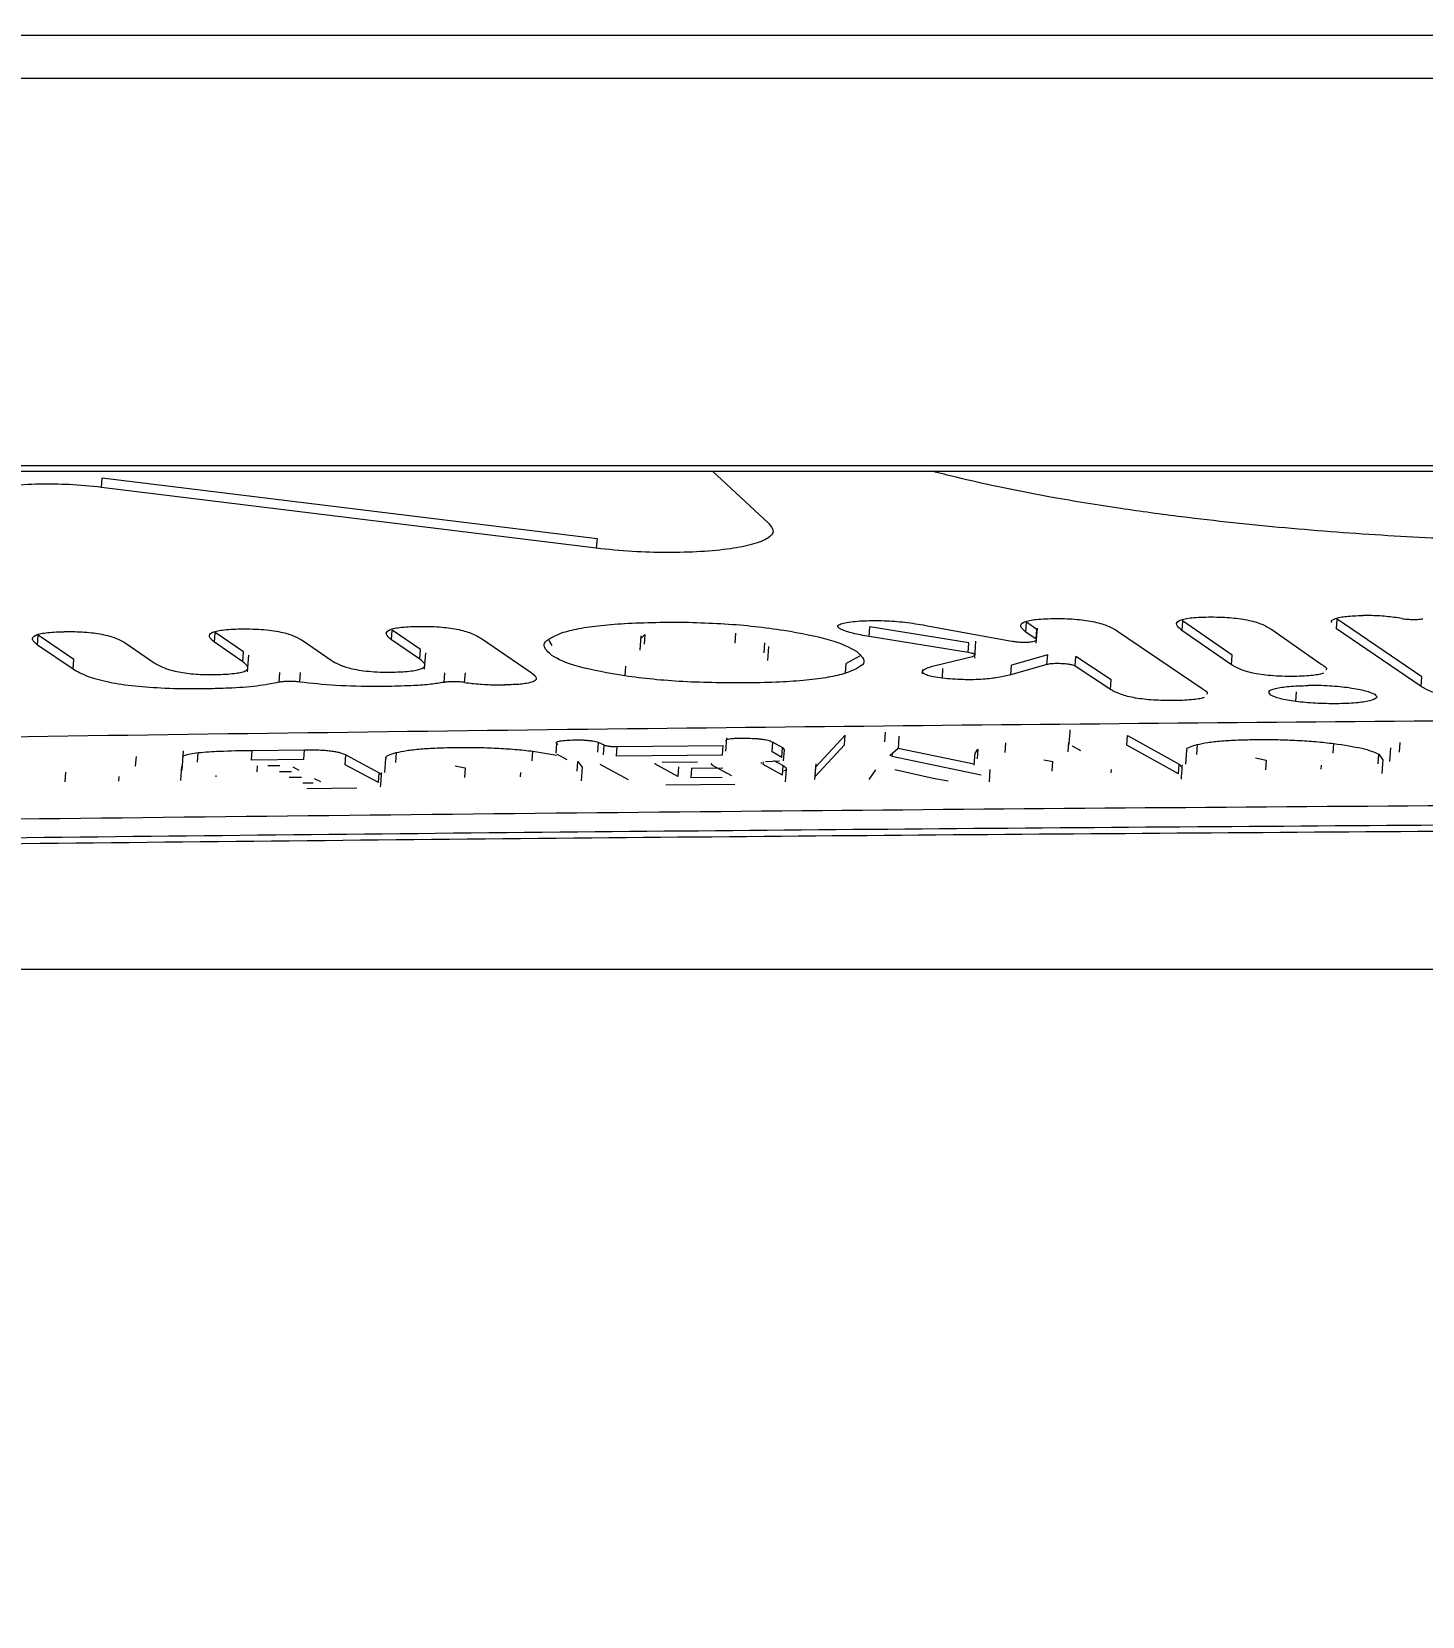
# Model space of a CAD drawing. Header units: millimetres. Extents: x -8045 to 6871, y -5915 to 5473.
# Drawn here: x -3912.14 to -3884.4, y -1781.06 to -1749.45 of the extents above; entities that cross this region are included whole.
import ezdxf

# ---------------------------------------------------------------- set-up
doc = ezdxf.new("R2010")
doc.units = ezdxf.units.MM
for name, color, linetype in [('DIKOM_ОБЪЕКТ', 7, 'Continuous'), ('DIKOM_РАЗМЕР_ЗОНА', 7, 'Continuous'), ('DIKOM_РАЗМЕР_ОБЪЕКТА', 7, 'Continuous')]:
    doc.layers.add(name, color=color, linetype=linetype)
doc.styles.add('style1', font='arial.ttf', dxfattribs={"width": 0.8})
doc.dimstyles.new('1-50', dxfattribs={"dimtxt": 300, "dimasz": 200, "dimexe": 100, "dimexo": 0, "dimgap": 100, "dimtad": 1, "dimtxsty": 'style1', "dimcen": 200, "dimclrd": 7, "dimclre": 7, "dimclrt": 7, "dimadec": 1, "dimazin": 2, "dimtfac": 1, "dimtmove": 0, "dimatfit": 2, "dimfxl": 0, "dimlwd": 25, "dimlwe": 18, "dimarcsym": 0})

# ---------------------------------------------------------------- blocks, each defined once
blk = doc.blocks.new('*D9')
at = {"layer": 'Defpoints', "color": 0, "linetype": 'Continuous', "transparency": 16777216}
for p in [(5663.543, -234.645), (-5019.6, -1388.727), (5663.543, -4701.469)]:
    blk.add_point(p, dxfattribs=at)
at = {"layer": 'DIKOM_РАЗМЕР_ОБЪЕКТА', "color": 7, "linetype": 'Continuous', "lineweight": 18, "transparency": 16777216}
for p, q in [((5663.543, -234.645), (5663.543, -4801.469)), ((-5019.6, -1388.727), (-5019.6, -4801.469))]:
    blk.add_line(p, q, dxfattribs=at)
at = {"layer": 'DIKOM_РАЗМЕР_ОБЪЕКТА', "color": 7, "linetype": 'Continuous', "lineweight": 25, "transparency": 16777216}
blk.add_line((-4819.6, -4701.469), (5463.543, -4701.469), dxfattribs=at)
at = {"layer": 'DIKOM_РАЗМЕР_ОБЪЕКТА', "color": 7, "linetype": 'Continuous', "transparency": 16777216}
for points in [[(-4819.6, -4668.136), (-4819.6, -4734.803), (-5019.6, -4701.469)], [(5463.543, -4668.136), (5463.543, -4734.803), (5663.543, -4701.469)]]:
    blk.add_solid(points, dxfattribs=at)
at = {"layer": 'DIKOM_РАЗМЕР_ОБЪЕКТА', "color": 7, "linetype": 'Continuous', "lineweight": 15, "transparency": 16777216, "insert": (-74.375, -4448.297), "char_height": 300, "attachment_point": 5, "style": 'style1'}
blk.add_mtext('10700', dxfattribs=at)
blk = doc.blocks.new('*D10')
at = {"layer": 'Defpoints', "color": 0, "linetype": 'Continuous', "transparency": 16777216}
for p in [(-1653.813, 3474.95), (-5616.456, -3083.398), (491.015, -3083.398)]:
    blk.add_point(p, dxfattribs=at)
at = {"layer": 'DIKOM_РАЗМЕР_ОБЪЕКТА', "color": 7, "linetype": 'Continuous', "lineweight": 18, "transparency": 16777216}
for p, q in [((-1653.813, 3474.95), (-5716.456, 3474.95)), ((491.015, -3083.398), (-5716.456, -3083.398))]:
    blk.add_line(p, q, dxfattribs=at)
at = {"layer": 'DIKOM_РАЗМЕР_ОБЪЕКТА', "color": 7, "linetype": 'Continuous', "lineweight": 25, "transparency": 16777216}
blk.add_line((-5616.456, 3274.95), (-5616.456, -2883.398), dxfattribs=at)
at = {"layer": 'DIKOM_РАЗМЕР_ОБЪЕКТА', "color": 7, "linetype": 'Continuous', "transparency": 16777216}
for points in [[(-5649.79, 3274.95), (-5583.123, 3274.95), (-5616.456, 3474.95)], [(-5649.79, -2883.398), (-5583.123, -2883.398), (-5616.456, -3083.398)]]:
    blk.add_solid(points, dxfattribs=at)
at = {"layer": 'DIKOM_РАЗМЕР_ОБЪЕКТА', "color": 7, "linetype": 'Continuous', "lineweight": 15, "transparency": 16777216, "insert": (-5869.628, -1326.858), "char_height": 300, "attachment_point": 5, "rotation": 90, "style": 'style1'}
blk.add_mtext('6550', dxfattribs=at)
blk = doc.blocks.new('*D11')
at = {"layer": 'Defpoints', "color": 0, "transparency": 16777216}
for p in [(6870.851, -184.645), (-7019.6, -1388.727), (-7019.6, -5814.648)]:
    blk.add_point(p, dxfattribs=at)
at = {"layer": 'DIKOM_РАЗМЕР_ЗОНА', "color": 7, "lineweight": 18, "transparency": 16777216}
for p, q in [((6870.851, -184.645), (6870.851, -5914.648)), ((-7019.6, -1388.727), (-7019.6, -5914.648))]:
    blk.add_line(p, q, dxfattribs=at)
at = {"layer": 'DIKOM_РАЗМЕР_ЗОНА', "color": 7, "lineweight": 25, "transparency": 16777216}
blk.add_line((6670.851, -5814.648), (-6819.6, -5814.648), dxfattribs=at)
at = {"layer": 'DIKOM_РАЗМЕР_ЗОНА', "color": 7, "transparency": 16777216}
for points in [[(-6819.6, -5781.314), (-6819.6, -5847.981), (-7019.6, -5814.648)], [(6670.851, -5781.314), (6670.851, -5847.981), (6870.851, -5814.648)]]:
    blk.add_solid(points, dxfattribs=at)
at = {"layer": 'DIKOM_РАЗМЕР_ЗОНА', "color": 7, "transparency": 16777216, "insert": (-74.375, -5561.374), "char_height": 300, "attachment_point": 5, "style": 'style1'}
blk.add_mtext('13900', dxfattribs=at)
blk = doc.blocks.new('*D12')
at = {"layer": 'Defpoints', "color": 0, "transparency": 16777216}
for p in [(-2189.606, 5472.652), (-7595.212, -5084.969), (-495.584, -5084.969)]:
    blk.add_point(p, dxfattribs=at)
at = {"layer": 'DIKOM_РАЗМЕР_ЗОНА', "color": 7, "lineweight": 18, "transparency": 16777216}
for p, q in [((-2189.606, 5472.652), (-7695.212, 5472.652)), ((-495.584, -5084.969), (-7695.212, -5084.969))]:
    blk.add_line(p, q, dxfattribs=at)
at = {"layer": 'DIKOM_РАЗМЕР_ЗОНА', "color": 7, "lineweight": 25, "transparency": 16777216}
blk.add_line((-7595.212, 5272.652), (-7595.212, -4884.969), dxfattribs=at)
at = {"layer": 'DIKOM_РАЗМЕР_ЗОНА', "color": 7, "transparency": 16777216}
for points in [[(-7628.545, 5272.652), (-7561.879, 5272.652), (-7595.212, 5472.652)], [(-7628.545, -4884.969), (-7561.879, -4884.969), (-7595.212, -5084.969)]]:
    blk.add_solid(points, dxfattribs=at)
at = {"layer": 'DIKOM_РАЗМЕР_ЗОНА', "color": 7, "transparency": 16777216, "insert": (-7848.384, -1452.593), "char_height": 300, "attachment_point": 5, "rotation": 90, "style": 'style1'}
blk.add_mtext('10550', dxfattribs=at)

msp = doc.modelspace()

# ---------------------------------------------------------------- linework, layer by layer
at = {"layer": 'DIKOM_ОБЪЕКТ', "color": 7, "linetype": 'Continuous', "lineweight": 15}
for p, q in [((-4024.735, -1749.521), (-3747.063, -1749.521)), ((-3918.48, -1758.223), (-3896.933, -1758.223)), ((-3910.755, -1758.544), (-3910.741, -1758.351)), ((-3910.741, -1758.351), (-3900.866, -1759.564)), ((-3898.564, -1758.223), (-3897.443, -1759.26)), ((-3896.933, -1758.223), (-3874.212, -1758.223)), ((-3900.88, -1759.758), (-3910.755, -1758.544)), ((-3900.866, -1759.564), (-3900.88, -1759.758)), ((-3895.44, -1761.518), (-3895.426, -1761.324)), ((-3893.446, -1761.643), (-3895.426, -1761.324)), ((-3894.31, -1761.296), (-3892.593, -1761.61)), ((-3892.31, -1761.429), (-3892.296, -1761.235)), ((-3892.094, -1761.377), (-3892.296, -1761.235)), ((-3889.185, -1761.203), (-3889.199, -1761.396)), ((-3888.194, -1761.89), (-3889.185, -1761.203)), ((-3886.115, -1761.367), (-3886.102, -1761.173)), ((-3884.412, -1762.325), (-3886.102, -1761.173)), ((-3912.027, -1761.688), (-3912.013, -1761.494)), ((-3911.306, -1761.977), (-3912.013, -1761.494)), ((-3908.497, -1761.634), (-3908.483, -1761.44)), ((-3907.934, -1762.021), (-3908.497, -1761.634)), ((-3907.92, -1761.827), (-3908.483, -1761.44)), ((-3906.726, -1761.608), (-3906.169, -1761.992)), ((-3904.967, -1761.583), (-3904.953, -1761.389)), ((-3904.404, -1761.972), (-3904.967, -1761.583)), ((-3904.389, -1761.778), (-3904.953, -1761.389)), ((-3903.173, -1761.559), (-3902.181, -1762.237)), ((-3901.761, -1761.697), (-3901.82, -1761.595)), ((-3899.992, -1761.506), (-3900.012, -1761.792)), ((-3899.996, -1761.567), (-3899.914, -1761.477)), ((-3899.914, -1761.477), (-3899.928, -1761.671)), ((-3898.113, -1761.648), (-3898.099, -1761.454)), ((-3897.527, -1761.647), (-3897.54, -1761.841)), ((-3893.46, -1761.837), (-3895.44, -1761.518)), ((-3893.46, -1761.837), (-3893.446, -1761.643)), ((-3893.331, -1761.949), (-3893.307, -1761.609)), ((-3892.108, -1761.571), (-3892.31, -1761.429)), ((-3892.108, -1761.571), (-3892.094, -1761.377)), ((-3892.102, -1761.653), (-3892.081, -1761.354)), ((-3890.484, -1761.409), (-3888.795, -1762.557)), ((-3888.208, -1762.083), (-3889.199, -1761.396)), ((-3887.406, -1761.379), (-3886.416, -1762.067)), ((-3884.426, -1762.519), (-3886.115, -1761.367)), ((-3911.319, -1762.17), (-3912.027, -1761.688)), ((-3910.257, -1761.66), (-3909.7, -1762.043)), ((-3907.934, -1762.021), (-3907.92, -1761.827)), ((-3907.837, -1762.223), (-3907.813, -1761.893)), ((-3904.404, -1761.972), (-3904.389, -1761.778)), ((-3904.307, -1762.171), (-3904.284, -1761.843)), ((-3897.459, -1761.998), (-3897.439, -1761.72)), ((-3895.631, -1761.913), (-3895.893, -1762.059)), ((-3894.123, -1762.098), (-3893.373, -1761.914)), ((-3891.875, -1761.884), (-3892.597, -1762.088)), ((-3891.889, -1762.078), (-3891.875, -1761.884)), ((-3891.325, -1762.11), (-3891.311, -1761.916)), ((-3890.606, -1762.38), (-3891.311, -1761.916)), ((-3888.208, -1762.083), (-3888.194, -1761.89)), ((-3911.319, -1762.17), (-3911.306, -1761.977)), ((-3907.205, -1762.432), (-3907.191, -1762.237)), ((-3906.795, -1762.428), (-3906.781, -1762.234)), ((-3903.917, -1762.434), (-3903.903, -1762.24)), ((-3903.507, -1762.435), (-3903.493, -1762.241)), ((-3900.295, -1762.111), (-3900.309, -1762.305)), ((-3895.907, -1762.253), (-3895.893, -1762.059)), ((-3894.37, -1762.174), (-3894.377, -1762.264)), ((-3893.977, -1762.35), (-3893.964, -1762.157)), ((-3891.889, -1762.078), (-3892.611, -1762.282)), ((-3892.611, -1762.282), (-3892.597, -1762.088)), ((-3890.62, -1762.574), (-3891.325, -1762.11)), ((-3890.62, -1762.574), (-3890.606, -1762.38)), ((-3884.426, -1762.519), (-3884.412, -1762.325)), ((-3886.925, -1762.815), (-3886.911, -1762.621)), ((-3898.285, -1763.54), (-3898.304, -1763.804)), ((-3896.499, -1764.115), (-3895.913, -1763.485)), ((-3895.927, -1763.679), (-3895.913, -1763.485)), ((-3895.127, -1763.622), (-3895.113, -1763.428)), ((-3894.853, -1763.756), (-3894.836, -1763.509)), ((-3890.293, -1763.689), (-3890.28, -1763.494)), ((-3890.28, -1763.494), (-3889.252, -1764.066)), ((-3909.121, -1763.799), (-3909.149, -1764.187)), ((-3908.835, -1764.028), (-3908.821, -1763.834)), ((-3907.758, -1763.985), (-3907.744, -1763.79)), ((-3907.744, -1763.79), (-3906.704, -1763.778)), ((-3906.717, -1763.972), (-3906.704, -1763.778)), ((-3904.873, -1763.835), (-3904.887, -1764.03)), ((-3902.16, -1764), (-3902.146, -1763.805)), ((-3902.146, -1763.805), (-3901.666, -1763.884)), ((-3901.673, -1763.645), (-3901.687, -1763.843)), ((-3900.853, -1763.824), (-3900.839, -1763.63)), ((-3900.738, -1763.878), (-3900.724, -1763.684)), ((-3900.48, -1763.907), (-3900.466, -1763.713)), ((-3900.466, -1763.713), (-3898.35, -1763.69)), ((-3898.364, -1763.885), (-3898.35, -1763.69)), ((-3897.373, -1763.82), (-3897.359, -1763.626)), ((-3897.179, -1763.93), (-3897.373, -1763.82)), ((-3897.359, -1763.626), (-3897.165, -1763.735)), ((-3897.179, -1763.93), (-3897.165, -1763.735)), ((-3897.165, -1763.735), (-3897.132, -1763.776)), ((-3897.143, -1764.001), (-3897.127, -1763.776)), ((-3895.927, -1763.679), (-3896.513, -1764.309)), ((-3895.025, -1763.889), (-3894.857, -1763.743)), ((-3894.977, -1763.847), (-3894.982, -1763.915)), ((-3894.858, -1763.743), (-3893.347, -1764.059)), ((-3893.331, -1763.838), (-3893.349, -1764.088)), ((-3893.316, -1763.84), (-3893.271, -1763.766)), ((-3893.271, -1763.766), (-3893.284, -1763.961)), ((-3892.721, -1763.835), (-3892.707, -1763.641)), ((-3891.467, -1763.821), (-3891.453, -1763.627)), ((-3891.386, -1763.696), (-3891.221, -1763.79)), ((-3889.266, -1764.261), (-3890.293, -1763.689)), ((-3889.106, -1763.79), (-3889.126, -1764.067)), ((-3888.895, -1763.674), (-3888.909, -1763.869)), ((-3886.183, -1763.848), (-3886.169, -1763.653)), ((-3885.285, -1764.059), (-3885.27, -1763.864)), ((-3885.27, -1763.864), (-3885.196, -1763.971)), ((-3885.036, -1763.739), (-3885.056, -1764.009)), ((-3884.852, -1763.633), (-3884.866, -1763.828)), ((-3910.071, -1764.103), (-3910.057, -1763.909)), ((-3909.17, -1764.393), (-3909.15, -1764.113)), ((-3906.717, -1763.972), (-3907.758, -1763.985)), ((-3907.644, -1764.1), (-3907.652, -1764.215)), ((-3907.436, -1764.093), (-3907.194, -1764.09)), ((-3906.936, -1764.118), (-3906.815, -1764.184)), ((-3905.889, -1764.075), (-3905.875, -1763.88)), ((-3905.227, -1764.43), (-3905.889, -1764.075)), ((-3905.875, -1763.88), (-3905.213, -1764.236)), ((-3905.084, -1763.95), (-3905.104, -1764.228)), ((-3903.696, -1764.095), (-3903.496, -1764.135)), ((-3903.496, -1764.135), (-3903.51, -1764.329)), ((-3901.659, -1763.866), (-3901.468, -1763.973)), ((-3901.261, -1764.206), (-3901.247, -1764.011)), ((-3901.247, -1764.011), (-3901.172, -1764.116)), ((-3901.179, -1764.395), (-3901.159, -1764.119)), ((-3900.808, -1764.068), (-3900.248, -1764.37)), ((-3898.364, -1763.885), (-3900.48, -1763.907)), ((-3899.713, -1764.043), (-3899.714, -1764.059)), ((-3899.252, -1764.31), (-3899.714, -1764.059)), ((-3899.568, -1764.026), (-3898.863, -1764.019)), ((-3899.238, -1764.116), (-3899.252, -1764.31)), ((-3898.979, -1764.143), (-3898.993, -1764.338)), ((-3898.979, -1764.143), (-3898.355, -1764.137)), ((-3898.598, -1764.054), (-3898.566, -1764.085)), ((-3898.566, -1764.085), (-3898.184, -1764.292)), ((-3897.589, -1764.035), (-3897.59, -1764.054)), ((-3897.552, -1764.074), (-3897.548, -1764.016)), ((-3897.167, -1764.284), (-3897.552, -1764.074)), ((-3897.503, -1764.009), (-3897.226, -1763.997)), ((-3897.337, -1763.989), (-3897.153, -1764.089)), ((-3897.167, -1764.284), (-3897.153, -1764.089)), ((-3897.104, -1764.416), (-3897.086, -1764.163)), ((-3896.502, -1764.056), (-3896.525, -1764.372)), ((-3896.513, -1764.309), (-3896.499, -1764.115)), ((-3895.438, -1764.37), (-3895.301, -1764.177)), ((-3893.205, -1764.287), (-3894.982, -1763.915)), ((-3894.922, -1764.174), (-3894.157, -1764.344)), ((-3893.039, -1764.419), (-3893.021, -1764.171)), ((-3891.951, -1763.976), (-3891.771, -1764.012)), ((-3891.785, -1764.207), (-3891.771, -1764.012)), ((-3890.607, -1764.239), (-3890.602, -1764.169)), ((-3889.266, -1764.261), (-3889.252, -1764.066)), ((-3889.252, -1764.066), (-3889.201, -1764.123)), ((-3887.727, -1763.94), (-3887.519, -1763.983)), ((-3887.519, -1763.983), (-3887.533, -1764.177)), ((-3886.417, -1764.168), (-3886.411, -1764.082)), ((-3885.202, -1764.249), (-3885.182, -1763.974)), ((-3911.469, -1764.223), (-3911.482, -1764.418)), ((-3910.406, -1764.405), (-3910.399, -1764.312)), ((-3908.467, -1764.319), (-3908.465, -1764.289)), ((-3906.962, -1764.217), (-3907.204, -1764.219)), ((-3907.007, -1764.325), (-3906.765, -1764.322)), ((-3906.532, -1764.445), (-3906.733, -1764.447)), ((-3906.506, -1764.35), (-3906.385, -1764.413)), ((-3905.227, -1764.43), (-3905.213, -1764.236)), ((-3905.213, -1764.236), (-3905.167, -1764.281)), ((-3902.394, -1764.317), (-3902.388, -1764.232)), ((-3899.492, -1764.474), (-3898.116, -1764.461)), ((-3898.369, -1764.332), (-3898.993, -1764.338)), ((-3894.157, -1764.344), (-3893.861, -1764.397)), ((-3906.653, -1764.551), (-3905.66, -1764.54)), ((-3986.736, -1768.157), (-3748.508, -1768.157))]:
    msp.add_line(p, q, dxfattribs=at)
for points, knots in [([(-3746.427, -1750.388), (-3753.928, -1750.388), (-3768.93, -1750.388), (-3792.146, -1750.388), (-3815.826, -1750.388), (-3839.977, -1750.388), (-3864.536, -1750.388), (-3889.457, -1750.388), (-3914.69, -1750.388), (-3940.184, -1750.388), (-3965.887, -1750.388), (-3991.751, -1750.388), (-4011.391, -1750.388), (-4022.402, -1750.388), (-4024.74, -1750.388)], [0, 0, 0, 0, 0.088735, 0.177469, 0.266203, 0.354938, 0.443672, 0.532407, 0.621141, 0.709876, 0.79861, 0.887344, 0.976079, 1, 1, 1, 1]), ([(-3918.578, -1758.109), (-3911.253, -1758.109), (-3896.601, -1758.109), (-3874.867, -1758.109), (-3860.581, -1758.109), (-3853.438, -1758.109)], [0, 0, 0, 0, 0.333335, 0.666666, 1, 1, 1, 1]), ([(-3911.992, -1758.479), (-3912.195, -1758.487), (-3912.595, -1758.502), (-3912.886, -1758.558), (-3913.03, -1758.585)], [0, 0, 0, 0, 0.507511, 1, 1, 1, 1]), ([(-3910.755, -1758.544), (-3910.968, -1758.522), (-3911.376, -1758.479), (-3911.793, -1758.479), (-3911.992, -1758.479)], [0, 0, 0, 0, 0.521981, 1, 1, 1, 1]), ([(-3870.702, -1758.223), (-3870.893, -1758.345), (-3871.286, -1758.595), (-3872.375, -1758.884), (-3874.075, -1759.237), (-3876.214, -1759.477), (-3878.578, -1759.601), (-3880.963, -1759.652), (-3883.175, -1759.611), (-3885.096, -1759.509), (-3886.115, -1759.44), (-3887.148, -1759.355), (-3888.183, -1759.252), (-3889.283, -1759.125), (-3890.498, -1758.96), (-3891.72, -1758.76), (-3892.806, -1758.547), (-3893.598, -1758.372), (-3894.018, -1758.263), (-3894.175, -1758.223)], [0, 0, 0, 0, 0.065576, 0.13471, 0.20377, 0.347071, 0.414838, 0.479886, 0.610847, 0.645778, 0.681554, 0.718169, 0.755627, 0.793437, 0.839513, 0.893851, 0.939209, 0.977387, 1, 1, 1, 1]), ([(-3897.443, -1759.26), (-3897.397, -1759.317), (-3897.312, -1759.42), (-3897.441, -1759.564), (-3897.727, -1759.682), (-3898.194, -1759.774), (-3898.784, -1759.832), (-3899.459, -1759.849), (-3900.183, -1759.828), (-3900.642, -1759.782), (-3900.88, -1759.758)], [0, 0, 0, 0, 0.139042, 0.250063, 0.379757, 0.499845, 0.625239, 0.75008, 0.870237, 1, 1, 1, 1]), ([(-3904.967, -1761.583), (-3905.012, -1761.546), (-3905.093, -1761.48), (-3905.058, -1761.402), (-3904.936, -1761.359), (-3904.806, -1761.336), (-3904.639, -1761.321), (-3904.51, -1761.318), (-3904.445, -1761.317)], [0, 0, 0, 0, 0.325169, 0.573744, 0.680227, 0.783058, 0.889642, 1, 1, 1, 1]), ([(-3904.445, -1761.317), (-3904.441, -1761.317), (-3904.366, -1761.316), (-3904.223, -1761.316), (-3904.016, -1761.326), (-3903.827, -1761.345), (-3903.589, -1761.383), (-3903.338, -1761.457), (-3903.233, -1761.522), (-3903.173, -1761.559)], [0, 0, 0, 0, 0.006677, 0.123378, 0.229871, 0.332409, 0.438083, 0.682698, 1, 1, 1, 1]), ([(-3901.575, -1761.446), (-3901.466, -1761.416), (-3901.253, -1761.357), (-3900.792, -1761.292), (-3900.243, -1761.249), (-3899.828, -1761.239), (-3899.614, -1761.235)], [0, 0, 0, 0, 0.249124, 0.491168, 0.738047, 1, 1, 1, 1]), ([(-3899.614, -1761.235), (-3899.613, -1761.235), (-3899.396, -1761.224), (-3898.966, -1761.237), (-3898.321, -1761.261), (-3897.698, -1761.314), (-3897.328, -1761.366), (-3897.139, -1761.392)], [0, 0, 0, 0, 0.000959, 0.261089, 0.506724, 0.749122, 1, 1, 1, 1]), ([(-3896.038, -1761.351), (-3896.04, -1761.349), (-3896.058, -1761.336), (-3896.073, -1761.309), (-3896.035, -1761.274), (-3895.958, -1761.256), (-3895.918, -1761.246)], [0, 0, 0, 0, 0.04214, 0.345444, 0.663663, 1, 1, 1, 1]), ([(-3895.918, -1761.246), (-3895.868, -1761.238), (-3895.768, -1761.22), (-3895.584, -1761.205), (-3895.451, -1761.202), (-3895.389, -1761.201)], [0, 0, 0, 0, 0.35376, 0.697498, 1, 1, 1, 1]), ([(-3895.389, -1761.201), (-3895.38, -1761.201), (-3895.297, -1761.2), (-3895.073, -1761.203), (-3894.692, -1761.232), (-3894.443, -1761.273), (-3894.31, -1761.296)], [0, 0, 0, 0, 0.025572, 0.220891, 0.58305, 1, 1, 1, 1]), ([(-3892.31, -1761.429), (-3892.355, -1761.391), (-3892.436, -1761.324), (-3892.398, -1761.246), (-3892.273, -1761.202), (-3892.14, -1761.18), (-3891.967, -1761.165), (-3891.832, -1761.162), (-3891.762, -1761.161)], [0, 0, 0, 0, 0.320277, 0.566374, 0.67258, 0.77559, 0.882698, 1, 1, 1, 1]), ([(-3891.762, -1761.161), (-3891.762, -1761.161), (-3891.689, -1761.161), (-3891.548, -1761.16), (-3891.338, -1761.171), (-3891.146, -1761.19), (-3890.905, -1761.23), (-3890.651, -1761.305), (-3890.545, -1761.371), (-3890.484, -1761.409)], [0, 0, 0, 0, 0.00052, 0.119029, 0.226791, 0.33021, 0.436494, 0.681666, 1, 1, 1, 1]), ([(-3889.199, -1761.396), (-3889.245, -1761.358), (-3889.325, -1761.292), (-3889.29, -1761.213), (-3889.168, -1761.17), (-3889.037, -1761.147), (-3888.868, -1761.133), (-3888.736, -1761.13), (-3888.667, -1761.129)], [0, 0, 0, 0, 0.322401, 0.56954, 0.675734, 0.778266, 0.88465, 1, 1, 1, 1]), ([(-3888.667, -1761.129), (-3888.667, -1761.129), (-3888.595, -1761.129), (-3888.456, -1761.129), (-3888.25, -1761.14), (-3888.06, -1761.159), (-3887.823, -1761.199), (-3887.572, -1761.275), (-3887.466, -1761.341), (-3887.406, -1761.379)], [0, 0, 0, 0, 0.001313, 0.118347, 0.224951, 0.32765, 0.433672, 0.67976, 1, 1, 1, 1]), ([(-3886.202, -1761.241), (-3886.208, -1761.235), (-3886.23, -1761.21), (-3886.173, -1761.171), (-3886.063, -1761.135), (-3885.918, -1761.115), (-3885.765, -1761.104), (-3885.647, -1761.101), (-3885.584, -1761.1)], [0, 0, 0, 0, 0.085428, 0.333126, 0.552725, 0.690423, 0.83472, 1, 1, 1, 1]), ([(-3884.81, -1761.159), (-3884.91, -1761.144), (-3885.106, -1761.115), (-3885.387, -1761.1), (-3885.539, -1761.1), (-3885.584, -1761.1)], [0, 0, 0, 0, 0.426107, 0.828794, 1, 1, 1, 1]), ([(-3884.81, -1761.159), (-3884.792, -1761.162), (-3884.757, -1761.168), (-3884.679, -1761.175), (-3884.579, -1761.18), (-3884.468, -1761.177), (-3884.416, -1761.168), (-3884.39, -1761.164)], [0, 0, 0, 0, 0.132378, 0.262415, 0.516019, 0.761635, 1, 1, 1, 1]), ([(-3912.027, -1761.688), (-3912.073, -1761.651), (-3912.153, -1761.586), (-3912.118, -1761.509), (-3911.997, -1761.466), (-3911.868, -1761.443), (-3911.699, -1761.427), (-3911.566, -1761.422), (-3911.493, -1761.422), (-3911.49, -1761.421)], [0, 0, 0, 0, 0.31989, 0.565661, 0.67133, 0.77339, 0.879052, 0.99484, 1, 1, 1, 1]), ([(-3911.49, -1761.421), (-3911.423, -1761.421), (-3911.291, -1761.42), (-3911.092, -1761.429), (-3910.905, -1761.447), (-3910.67, -1761.485), (-3910.423, -1761.558), (-3910.317, -1761.623), (-3910.257, -1761.66)], [0, 0, 0, 0, 0.111052, 0.216995, 0.319433, 0.425723, 0.674523, 1, 1, 1, 1]), ([(-3908.497, -1761.634), (-3908.542, -1761.597), (-3908.623, -1761.532), (-3908.589, -1761.454), (-3908.469, -1761.411), (-3908.34, -1761.388), (-3908.171, -1761.373), (-3908.041, -1761.368), (-3907.971, -1761.368), (-3907.97, -1761.368)], [0, 0, 0, 0, 0.322321, 0.569384, 0.675333, 0.777455, 0.883142, 0.999072, 1, 1, 1, 1]), ([(-3907.97, -1761.368), (-3907.891, -1761.367), (-3907.739, -1761.367), (-3907.508, -1761.38), (-3907.301, -1761.404), (-3907.075, -1761.449), (-3906.868, -1761.519), (-3906.775, -1761.577), (-3906.726, -1761.608)], [0, 0, 0, 0, 0.130173, 0.249288, 0.366293, 0.492036, 0.729823, 1, 1, 1, 1]), ([(-3901.775, -1761.891), (-3901.863, -1761.81), (-3902.035, -1761.651), (-3901.725, -1761.513), (-3901.575, -1761.446)], [0, 0, 0, 0, 0.512677, 1, 1, 1, 1]), ([(-3897.139, -1761.392), (-3896.806, -1761.453), (-3896.122, -1761.578), (-3895.833, -1761.736), (-3895.684, -1761.817)], [0, 0, 0, 0, 0.486644, 1, 1, 1, 1]), ([(-3895.44, -1761.518), (-3895.553, -1761.498), (-3895.766, -1761.459), (-3895.957, -1761.399), (-3896.017, -1761.363), (-3896.038, -1761.351)], [0, 0, 0, 0, 0.424158, 0.807198, 1, 1, 1, 1]), ([(-3892.593, -1761.61), (-3892.564, -1761.615), (-3892.507, -1761.624), (-3892.407, -1761.63), (-3892.314, -1761.631), (-3892.235, -1761.628), (-3892.169, -1761.62), (-3892.12, -1761.608), (-3892.091, -1761.591), (-3892.102, -1761.578), (-3892.108, -1761.571)], [0, 0, 0, 0, 0.134894, 0.262926, 0.384682, 0.499946, 0.603355, 0.721119, 0.853409, 1, 1, 1, 1]), ([(-3900.309, -1762.305), (-3900.638, -1762.248), (-3901.315, -1762.131), (-3901.653, -1761.972), (-3901.773, -1761.892), (-3901.775, -1761.891)], [0, 0, 0, 0, 0.483056, 0.993549, 1, 1, 1, 1]), ([(-3895.684, -1761.817), (-3895.597, -1761.899), (-3895.428, -1762.059), (-3895.749, -1762.189), (-3895.907, -1762.253)], [0, 0, 0, 0, 0.511297, 1, 1, 1, 1]), ([(-3893.373, -1761.914), (-3893.357, -1761.909), (-3893.332, -1761.901), (-3893.324, -1761.887), (-3893.331, -1761.874), (-3893.357, -1761.861), (-3893.401, -1761.848), (-3893.439, -1761.841), (-3893.46, -1761.837)], [0, 0, 0, 0, 0.223825, 0.355488, 0.499986, 0.68399, 0.82891, 1, 1, 1, 1]), ([(-3908.639, -1762.562), (-3908.719, -1762.563), (-3909.021, -1762.566), (-3909.542, -1762.557), (-3910.172, -1762.509), (-3910.686, -1762.424), (-3911.081, -1762.308), (-3911.235, -1762.219), (-3911.319, -1762.17)], [0, 0, 0, 0, 0.066843, 0.253586, 0.418942, 0.585273, 0.773928, 1, 1, 1, 1]), ([(-3909.7, -1762.043), (-3909.638, -1762.079), (-3909.531, -1762.143), (-3909.287, -1762.215), (-3909.055, -1762.251), (-3908.873, -1762.269), (-3908.68, -1762.278), (-3908.554, -1762.277), (-3908.49, -1762.277)], [0, 0, 0, 0, 0.332961, 0.585588, 0.691821, 0.792393, 0.895216, 1, 1, 1, 1]), ([(-3908.49, -1762.277), (-3908.486, -1762.277), (-3908.41, -1762.276), (-3908.273, -1762.271), (-3908.1, -1762.257), (-3907.968, -1762.235), (-3907.844, -1762.194), (-3907.808, -1762.12), (-3907.888, -1762.057), (-3907.934, -1762.021)], [0, 0, 0, 0, 0.007173, 0.123841, 0.230185, 0.332618, 0.438314, 0.682768, 1, 1, 1, 1]), ([(-3906.169, -1761.992), (-3906.121, -1762.021), (-3906.029, -1762.077), (-3905.838, -1762.144), (-3905.626, -1762.188), (-3905.425, -1762.215), (-3905.195, -1762.229), (-3905.046, -1762.229), (-3904.971, -1762.228)], [0, 0, 0, 0, 0.266992, 0.510287, 0.631921, 0.754341, 0.87705, 1, 1, 1, 1]), ([(-3904.971, -1762.228), (-3904.964, -1762.228), (-3904.885, -1762.228), (-3904.745, -1762.222), (-3904.572, -1762.208), (-3904.44, -1762.186), (-3904.316, -1762.145), (-3904.278, -1762.072), (-3904.358, -1762.008), (-3904.404, -1761.972)], [0, 0, 0, 0, 0.011682, 0.128221, 0.234507, 0.336908, 0.442315, 0.685403, 1, 1, 1, 1]), ([(-3902.181, -1762.237), (-3902.123, -1762.283), (-3902.042, -1762.347), (-3902.122, -1762.42), (-3902.243, -1762.452), (-3902.392, -1762.471), (-3902.539, -1762.48), (-3902.649, -1762.482), (-3902.703, -1762.484)], [0, 0, 0, 0, 0.421187, 0.582274, 0.725309, 0.814054, 0.907597, 1, 1, 1, 1]), ([(-3895.907, -1762.253), (-3896.014, -1762.28), (-3896.226, -1762.335), (-3896.683, -1762.393), (-3897.226, -1762.433), (-3897.639, -1762.441), (-3897.851, -1762.445)], [0, 0, 0, 0, 0.249224, 0.491473, 0.738439, 1, 1, 1, 1]), ([(-3894.342, -1762.263), (-3894.344, -1762.262), (-3894.364, -1762.248), (-3894.387, -1762.212), (-3894.328, -1762.155), (-3894.195, -1762.118), (-3894.123, -1762.098)], [0, 0, 0, 0, 0.020433, 0.223077, 0.579729, 1, 1, 1, 1]), ([(-3893.977, -1762.35), (-3894.038, -1762.342), (-3894.157, -1762.326), (-3894.281, -1762.295), (-3894.323, -1762.273), (-3894.342, -1762.263)], [0, 0, 0, 0, 0.356629, 0.698854, 1, 1, 1, 1]), ([(-3892.611, -1762.282), (-3892.69, -1762.302), (-3892.835, -1762.338), (-3893.104, -1762.37), (-3893.3, -1762.379), (-3893.383, -1762.38), (-3893.397, -1762.38)], [0, 0, 0, 0, 0.418339, 0.766246, 0.960551, 1, 1, 1, 1]), ([(-3891.701, -1762.059), (-3891.738, -1762.06), (-3891.796, -1762.062), (-3891.855, -1762.069), (-3891.878, -1762.075), (-3891.889, -1762.078)], [0, 0, 0, 0, 0.488863, 0.741681, 1, 1, 1, 1]), ([(-3891.325, -1762.11), (-3891.334, -1762.105), (-3891.35, -1762.096), (-3891.399, -1762.083), (-3891.458, -1762.073), (-3891.524, -1762.065), (-3891.603, -1762.06), (-3891.662, -1762.059), (-3891.701, -1762.059)], [0, 0, 0, 0, 0.167814, 0.307211, 0.500003, 0.632165, 0.759797, 1, 1, 1, 1]), ([(-3886.96, -1762.314), (-3887.04, -1762.314), (-3887.193, -1762.314), (-3887.423, -1762.301), (-3887.625, -1762.278), (-3887.861, -1762.235), (-3888.067, -1762.168), (-3888.162, -1762.111), (-3888.208, -1762.083)], [0, 0, 0, 0, 0.130764, 0.251761, 0.367191, 0.482742, 0.745251, 1, 1, 1, 1]), ([(-3886.372, -1762.248), (-3886.398, -1762.258), (-3886.449, -1762.276), (-3886.581, -1762.297), (-3886.752, -1762.31), (-3886.886, -1762.313), (-3886.958, -1762.314), (-3886.96, -1762.314)], [0, 0, 0, 0, 0.242953, 0.478602, 0.723643, 0.992398, 1, 1, 1, 1]), ([(-3886.416, -1762.067), (-3886.357, -1762.103), (-3886.291, -1762.143), (-3886.321, -1762.18), (-3886.324, -1762.184)], [0, 0, 0, 0, 0.896191, 1, 1, 1, 1]), ([(-3907.205, -1762.432), (-3907.345, -1762.458), (-3907.622, -1762.512), (-3908.143, -1762.551), (-3908.499, -1762.559), (-3908.639, -1762.562)], [0, 0, 0, 0, 0.38244, 0.755802, 1, 1, 1, 1]), ([(-3907.029, -1762.415), (-3907.064, -1762.416), (-3907.135, -1762.419), (-3907.181, -1762.427), (-3907.205, -1762.432)], [0, 0, 0, 0, 0.494118, 1, 1, 1, 1]), ([(-3906.795, -1762.428), (-3906.814, -1762.426), (-3906.852, -1762.421), (-3906.931, -1762.416), (-3906.99, -1762.415), (-3907.029, -1762.415)], [0, 0, 0, 0, 0.265632, 0.521825, 1, 1, 1, 1]), ([(-3905.031, -1762.514), (-3905.109, -1762.514), (-3905.45, -1762.517), (-3906.076, -1762.505), (-3906.561, -1762.453), (-3906.795, -1762.428)], [0, 0, 0, 0, 0.134147, 0.582162, 1, 1, 1, 1]), ([(-3903.917, -1762.434), (-3904.002, -1762.447), (-3904.176, -1762.475), (-3904.557, -1762.503), (-3904.858, -1762.51), (-3905.031, -1762.514)], [0, 0, 0, 0, 0.288015, 0.591632, 1, 1, 1, 1]), ([(-3903.754, -1762.42), (-3903.785, -1762.421), (-3903.849, -1762.423), (-3903.894, -1762.43), (-3903.917, -1762.434)], [0, 0, 0, 0, 0.495117, 1, 1, 1, 1]), ([(-3903.507, -1762.435), (-3903.527, -1762.433), (-3903.566, -1762.427), (-3903.631, -1762.423), (-3903.694, -1762.42), (-3903.734, -1762.42), (-3903.754, -1762.42)], [0, 0, 0, 0, 0.266954, 0.522652, 0.767206, 1, 1, 1, 1]), ([(-3903.507, -1762.435), (-3903.406, -1762.448), (-3903.207, -1762.472), (-3902.918, -1762.484), (-3902.757, -1762.484), (-3902.703, -1762.484)], [0, 0, 0, 0, 0.408141, 0.801715, 1, 1, 1, 1]), ([(-3897.851, -1762.445), (-3897.852, -1762.445), (-3898.271, -1762.445), (-3898.929, -1762.44), (-3899.763, -1762.376), (-3900.126, -1762.329), (-3900.309, -1762.305)], [0, 0, 0, 0, 0.001166, 0.512186, 0.75342, 1, 1, 1, 1]), ([(-3893.397, -1762.38), (-3893.452, -1762.38), (-3893.575, -1762.38), (-3893.777, -1762.371), (-3893.91, -1762.357), (-3893.977, -1762.35)], [0, 0, 0, 0, 0.281137, 0.635039, 1, 1, 1, 1]), ([(-3889.352, -1762.796), (-3889.423, -1762.796), (-3889.559, -1762.796), (-3889.766, -1762.787), (-3889.958, -1762.771), (-3890.199, -1762.736), (-3890.453, -1762.669), (-3890.56, -1762.609), (-3890.62, -1762.574)], [0, 0, 0, 0, 0.114921, 0.22271, 0.32624, 0.432706, 0.679285, 1, 1, 1, 1]), ([(-3888.795, -1762.557), (-3888.735, -1762.592), (-3888.668, -1762.631), (-3888.7, -1762.666), (-3888.703, -1762.669)], [0, 0, 0, 0, 0.90034, 1, 1, 1, 1]), ([(-3887.421, -1762.689), (-3887.421, -1762.689), (-3887.421, -1762.689), (-3887.506, -1762.606), (-3887.369, -1762.565), (-3887.214, -1762.531), (-3887.011, -1762.506), (-3886.813, -1762.501), (-3886.681, -1762.497)], [0, 0, 0, 0, 0.00016, 0.252949, 0.501414, 0.628187, 0.750774, 1, 1, 1, 1]), ([(-3885.854, -1762.543), (-3885.983, -1762.529), (-3886.245, -1762.501), (-3886.54, -1762.494), (-3886.679, -1762.497), (-3886.681, -1762.497)], [0, 0, 0, 0, 0.489274, 0.992715, 1, 1, 1, 1]), ([(-3885.854, -1762.543), (-3885.794, -1762.552), (-3885.676, -1762.569), (-3885.478, -1762.611), (-3885.402, -1762.647), (-3885.351, -1762.671)], [0, 0, 0, 0, 0.249819, 0.493125, 1, 1, 1, 1]), ([(-3883.175, -1762.744), (-3883.179, -1762.744), (-3883.252, -1762.745), (-3883.392, -1762.743), (-3883.594, -1762.733), (-3883.78, -1762.716), (-3884.014, -1762.681), (-3884.261, -1762.613), (-3884.366, -1762.553), (-3884.426, -1762.519)], [0, 0, 0, 0, 0.006472, 0.121438, 0.226476, 0.328263, 0.43384, 0.679879, 1, 1, 1, 1]), ([(-3888.753, -1762.732), (-3888.779, -1762.741), (-3888.831, -1762.76), (-3888.966, -1762.779), (-3889.14, -1762.792), (-3889.276, -1762.795), (-3889.35, -1762.796), (-3889.352, -1762.796)], [0, 0, 0, 0, 0.242136, 0.477631, 0.722604, 0.991621, 1, 1, 1, 1]), ([(-3886.925, -1762.815), (-3887.04, -1762.797), (-3887.273, -1762.761), (-3887.372, -1762.713), (-3887.421, -1762.689)], [0, 0, 0, 0, 0.496077, 1, 1, 1, 1]), ([(-3886.113, -1762.861), (-3886.252, -1762.859), (-3886.46, -1762.858), (-3886.737, -1762.837), (-3886.861, -1762.822), (-3886.925, -1762.815)], [0, 0, 0, 0, 0.499542, 0.745428, 1, 1, 1, 1]), ([(-3885.455, -1762.802), (-3885.538, -1762.818), (-3885.705, -1762.85), (-3885.974, -1762.857), (-3886.111, -1762.861), (-3886.113, -1762.861)], [0, 0, 0, 0, 0.495967, 0.993565, 1, 1, 1, 1]), ([(-3885.351, -1762.671), (-3885.325, -1762.696), (-3885.274, -1762.745), (-3885.395, -1762.783), (-3885.455, -1762.802)], [0, 0, 0, 0, 0.501903, 1, 1, 1, 1]), ([(-3925.382, -1763.704), (-3916.874, -1763.577), (-3899.997, -1763.325), (-3874.728, -1763.115), (-3849.577, -1763.042), (-3824.436, -1763.123), (-3799.198, -1763.34), (-3782.356, -1763.596), (-3773.864, -1763.726)], [0, 0, 0, 0, 0.168286, 0.333816, 0.5, 0.666153, 0.831669, 1, 1, 1, 1]), ([(-3898.287, -1763.601), (-3898.289, -1763.592), (-3898.29, -1763.578), (-3898.246, -1763.563), (-3898.195, -1763.554), (-3898.123, -1763.548), (-3898.061, -1763.547), (-3898.027, -1763.546), (-3898.022, -1763.546)], [0, 0, 0, 0, 0.343812, 0.491839, 0.644783, 0.805831, 0.972049, 1, 1, 1, 1]), ([(-3898.022, -1763.546), (-3897.968, -1763.546), (-3897.857, -1763.546), (-3897.714, -1763.552), (-3897.611, -1763.561), (-3897.518, -1763.574), (-3897.421, -1763.596), (-3897.381, -1763.615), (-3897.359, -1763.626)], [0, 0, 0, 0, 0.187656, 0.382338, 0.473273, 0.564562, 0.762139, 1, 1, 1, 1]), ([(-3891.432, -1763.383), (-3891.435, -1763.427), (-3891.442, -1763.524), (-3891.449, -1763.621), (-3891.453, -1763.674)], [0, 0, 0, 0, 0.452434, 1, 1, 1, 1]), ([(-3909.124, -1763.928), (-3909.126, -1763.925), (-3909.135, -1763.909), (-3909.094, -1763.884), (-3908.992, -1763.855), (-3908.879, -1763.841), (-3908.821, -1763.834)], [0, 0, 0, 0, 0.092172, 0.396841, 0.692203, 1, 1, 1, 1]), ([(-3908.821, -1763.834), (-3908.682, -1763.823), (-3908.354, -1763.799), (-3907.967, -1763.793), (-3907.744, -1763.79)], [0, 0, 0, 0, 0.424234, 1, 1, 1, 1]), ([(-3906.704, -1763.778), (-3906.607, -1763.778), (-3906.469, -1763.777), (-3906.291, -1763.788), (-3906.177, -1763.799), (-3906.079, -1763.815), (-3905.959, -1763.841), (-3905.91, -1763.864), (-3905.875, -1763.88)], [0, 0, 0, 0, 0.254839, 0.366303, 0.474636, 0.586811, 0.708943, 1, 1, 1, 1]), ([(-3905.068, -1763.951), (-3905.072, -1763.946), (-3905.11, -1763.904), (-3904.984, -1763.867), (-3904.873, -1763.835)], [0, 0, 0, 0, 0.116778, 1, 1, 1, 1]), ([(-3904.873, -1763.835), (-3904.806, -1763.821), (-3904.676, -1763.792), (-3904.393, -1763.76), (-3904.056, -1763.739), (-3903.801, -1763.734), (-3903.669, -1763.731)], [0, 0, 0, 0, 0.249348, 0.491581, 0.738661, 1, 1, 1, 1]), ([(-3903.669, -1763.731), (-3903.668, -1763.731), (-3903.535, -1763.731), (-3903.27, -1763.729), (-3902.873, -1763.743), (-3902.49, -1763.768), (-3902.262, -1763.793), (-3902.146, -1763.805)], [0, 0, 0, 0, 0.001711, 0.261394, 0.506767, 0.749043, 1, 1, 1, 1]), ([(-3901.645, -1763.672), (-3901.66, -1763.661), (-3901.689, -1763.642), (-3901.669, -1763.619), (-3901.623, -1763.605), (-3901.556, -1763.593), (-3901.44, -1763.584), (-3901.333, -1763.582), (-3901.281, -1763.581)], [0, 0, 0, 0, 0.238542, 0.436581, 0.527994, 0.619195, 0.814638, 1, 1, 1, 1]), ([(-3901.281, -1763.581), (-3901.276, -1763.581), (-3901.24, -1763.581), (-3901.175, -1763.581), (-3901.088, -1763.586), (-3901.012, -1763.593), (-3900.917, -1763.607), (-3900.871, -1763.62), (-3900.839, -1763.63)], [0, 0, 0, 0, 0.028822, 0.197846, 0.353751, 0.495197, 0.644874, 1, 1, 1, 1]), ([(-3900.839, -1763.63), (-3900.823, -1763.636), (-3900.778, -1763.654), (-3900.745, -1763.672), (-3900.724, -1763.684)], [0, 0, 0, 0, 0.350365, 1, 1, 1, 1]), ([(-3900.724, -1763.684), (-3900.718, -1763.687), (-3900.706, -1763.692), (-3900.675, -1763.699), (-3900.64, -1763.704), (-3900.591, -1763.71), (-3900.531, -1763.713), (-3900.486, -1763.713), (-3900.466, -1763.713)], [0, 0, 0, 0, 0.161135, 0.31213, 0.452781, 0.583107, 0.81159, 1, 1, 1, 1]), ([(-3889.09, -1763.791), (-3889.094, -1763.786), (-3889.131, -1763.743), (-3889.006, -1763.707), (-3888.895, -1763.674)], [0, 0, 0, 0, 0.116821, 1, 1, 1, 1]), ([(-3888.895, -1763.674), (-3888.829, -1763.66), (-3888.698, -1763.631), (-3888.415, -1763.6), (-3888.078, -1763.579), (-3887.823, -1763.575), (-3887.692, -1763.573)], [0, 0, 0, 0, 0.249402, 0.491644, 0.738618, 1, 1, 1, 1]), ([(-3887.692, -1763.573), (-3887.691, -1763.573), (-3887.557, -1763.573), (-3887.293, -1763.573), (-3886.896, -1763.588), (-3886.513, -1763.614), (-3886.285, -1763.64), (-3886.169, -1763.653)], [0, 0, 0, 0, 0.001556, 0.261311, 0.506732, 0.749037, 1, 1, 1, 1]), ([(-3886.169, -1763.653), (-3885.964, -1763.683), (-3885.542, -1763.746), (-3885.362, -1763.824), (-3885.27, -1763.864)], [0, 0, 0, 0, 0.486489, 1, 1, 1, 1]), ([(-3897.153, -1764.089), (-3897.119, -1764.118), (-3897.072, -1764.158), (-3897.098, -1764.185), (-3897.137, -1764.198), (-3897.137, -1764.198)], [0, 0, 0, 0, 0.703953, 0.998191, 1, 1, 1, 1]), ([(-3889.207, -1764.365), (-3889.204, -1764.321), (-3889.197, -1764.225), (-3889.19, -1764.128), (-3889.186, -1764.075)], [0, 0, 0, 0, 0.452387, 1, 1, 1, 1]), ([(-3905.183, -1764.514), (-3905.18, -1764.468), (-3905.173, -1764.374), (-3905.166, -1764.28), (-3905.163, -1764.231)], [0, 0, 0, 0, 0.484385, 1, 1, 1, 1]), ([(-3768.673, -1765.326), (-3777.45, -1765.217), (-3794.811, -1765.001), (-3820.812, -1764.817), (-3846.677, -1764.749), (-3872.553, -1764.812), (-3898.58, -1764.991), (-3915.97, -1765.205), (-3924.76, -1765.312)], [0, 0, 0, 0, 0.16885, 0.333981, 0.5, 0.66605, 0.831197, 1, 1, 1, 1]), ([(-3767.868, -1765.68), (-3775.428, -1765.592), (-3790.3, -1765.417), (-3812.619, -1765.248), (-3834.747, -1765.158), (-3857.007, -1765.156), (-3879.149, -1765.242), (-3901.49, -1765.407), (-3916.386, -1765.58), (-3923.956, -1765.668)], [0, 0, 0, 0, 0.145427, 0.286093, 0.429198, 0.570832, 0.713925, 0.854632, 1, 1, 1, 1]), ([(-3767.6, -1765.793), (-3775.163, -1765.707), (-3790.036, -1765.536), (-3812.356, -1765.371), (-3834.48, -1765.283), (-3856.739, -1765.281), (-3878.877, -1765.365), (-3901.219, -1765.527), (-3916.115, -1765.695), (-3923.687, -1765.781)], [0, 0, 0, 0, 0.145485, 0.286101, 0.429209, 0.57082, 0.713916, 0.854573, 1, 1, 1, 1])]:
    msp.add_open_spline(points, degree=3, knots=knots, dxfattribs=at)

# ---------------------------------------------------------------- dimensions: what is measured, and where the dimension line sits
at = {"layer": 'DIKOM_РАЗМЕР_ЗОНА'}
dim = msp.add_linear_dim(base=(-7595.212, -5084.969), p1=(-2189.606, 5472.652), p2=(-495.584, -5084.969), angle=90, text='10550', dimstyle='1-50', dxfattribs=at)
dim.commit()
dim.dimension.update_dxf_attribs({"geometry": '*D12', "text_midpoint": (-7595.212, -1452.593), "dimtype": 160})
dim = msp.add_linear_dim(base=(-7019.6, -5814.648), p1=(6870.851, -184.645), p2=(-7019.6, -1388.727), text='13900', dimstyle='1-50', dxfattribs=at)
dim.commit()
dim.dimension.update_dxf_attribs({"geometry": '*D11', "text_midpoint": (-74.375, -5814.648), "dimtype": 160})
at = {"layer": 'DIKOM_РАЗМЕР_ОБЪЕКТА', "color": 7, "linetype": 'Continuous', "lineweight": 15}
dim = msp.add_linear_dim(base=(-5616.456, -3083.398), p1=(-1653.813, 3474.95), p2=(491.015, -3083.398), angle=90, text='6550', dimstyle='1-50', dxfattribs=at)
dim.commit()
dim.dimension.update_dxf_attribs({"geometry": '*D10', "text_midpoint": (-5616.456, -1326.858), "dimtype": 160})
dim = msp.add_linear_dim(base=(5663.543, -4701.469), p1=(-5019.6, -1388.727), p2=(5663.543, -234.645), text='10700', dimstyle='1-50', dxfattribs=at)
dim.commit()
dim.dimension.update_dxf_attribs({"geometry": '*D9', "text_midpoint": (-74.375, -4701.469), "dimtype": 160})

doc.saveas('drawing.dxf')
